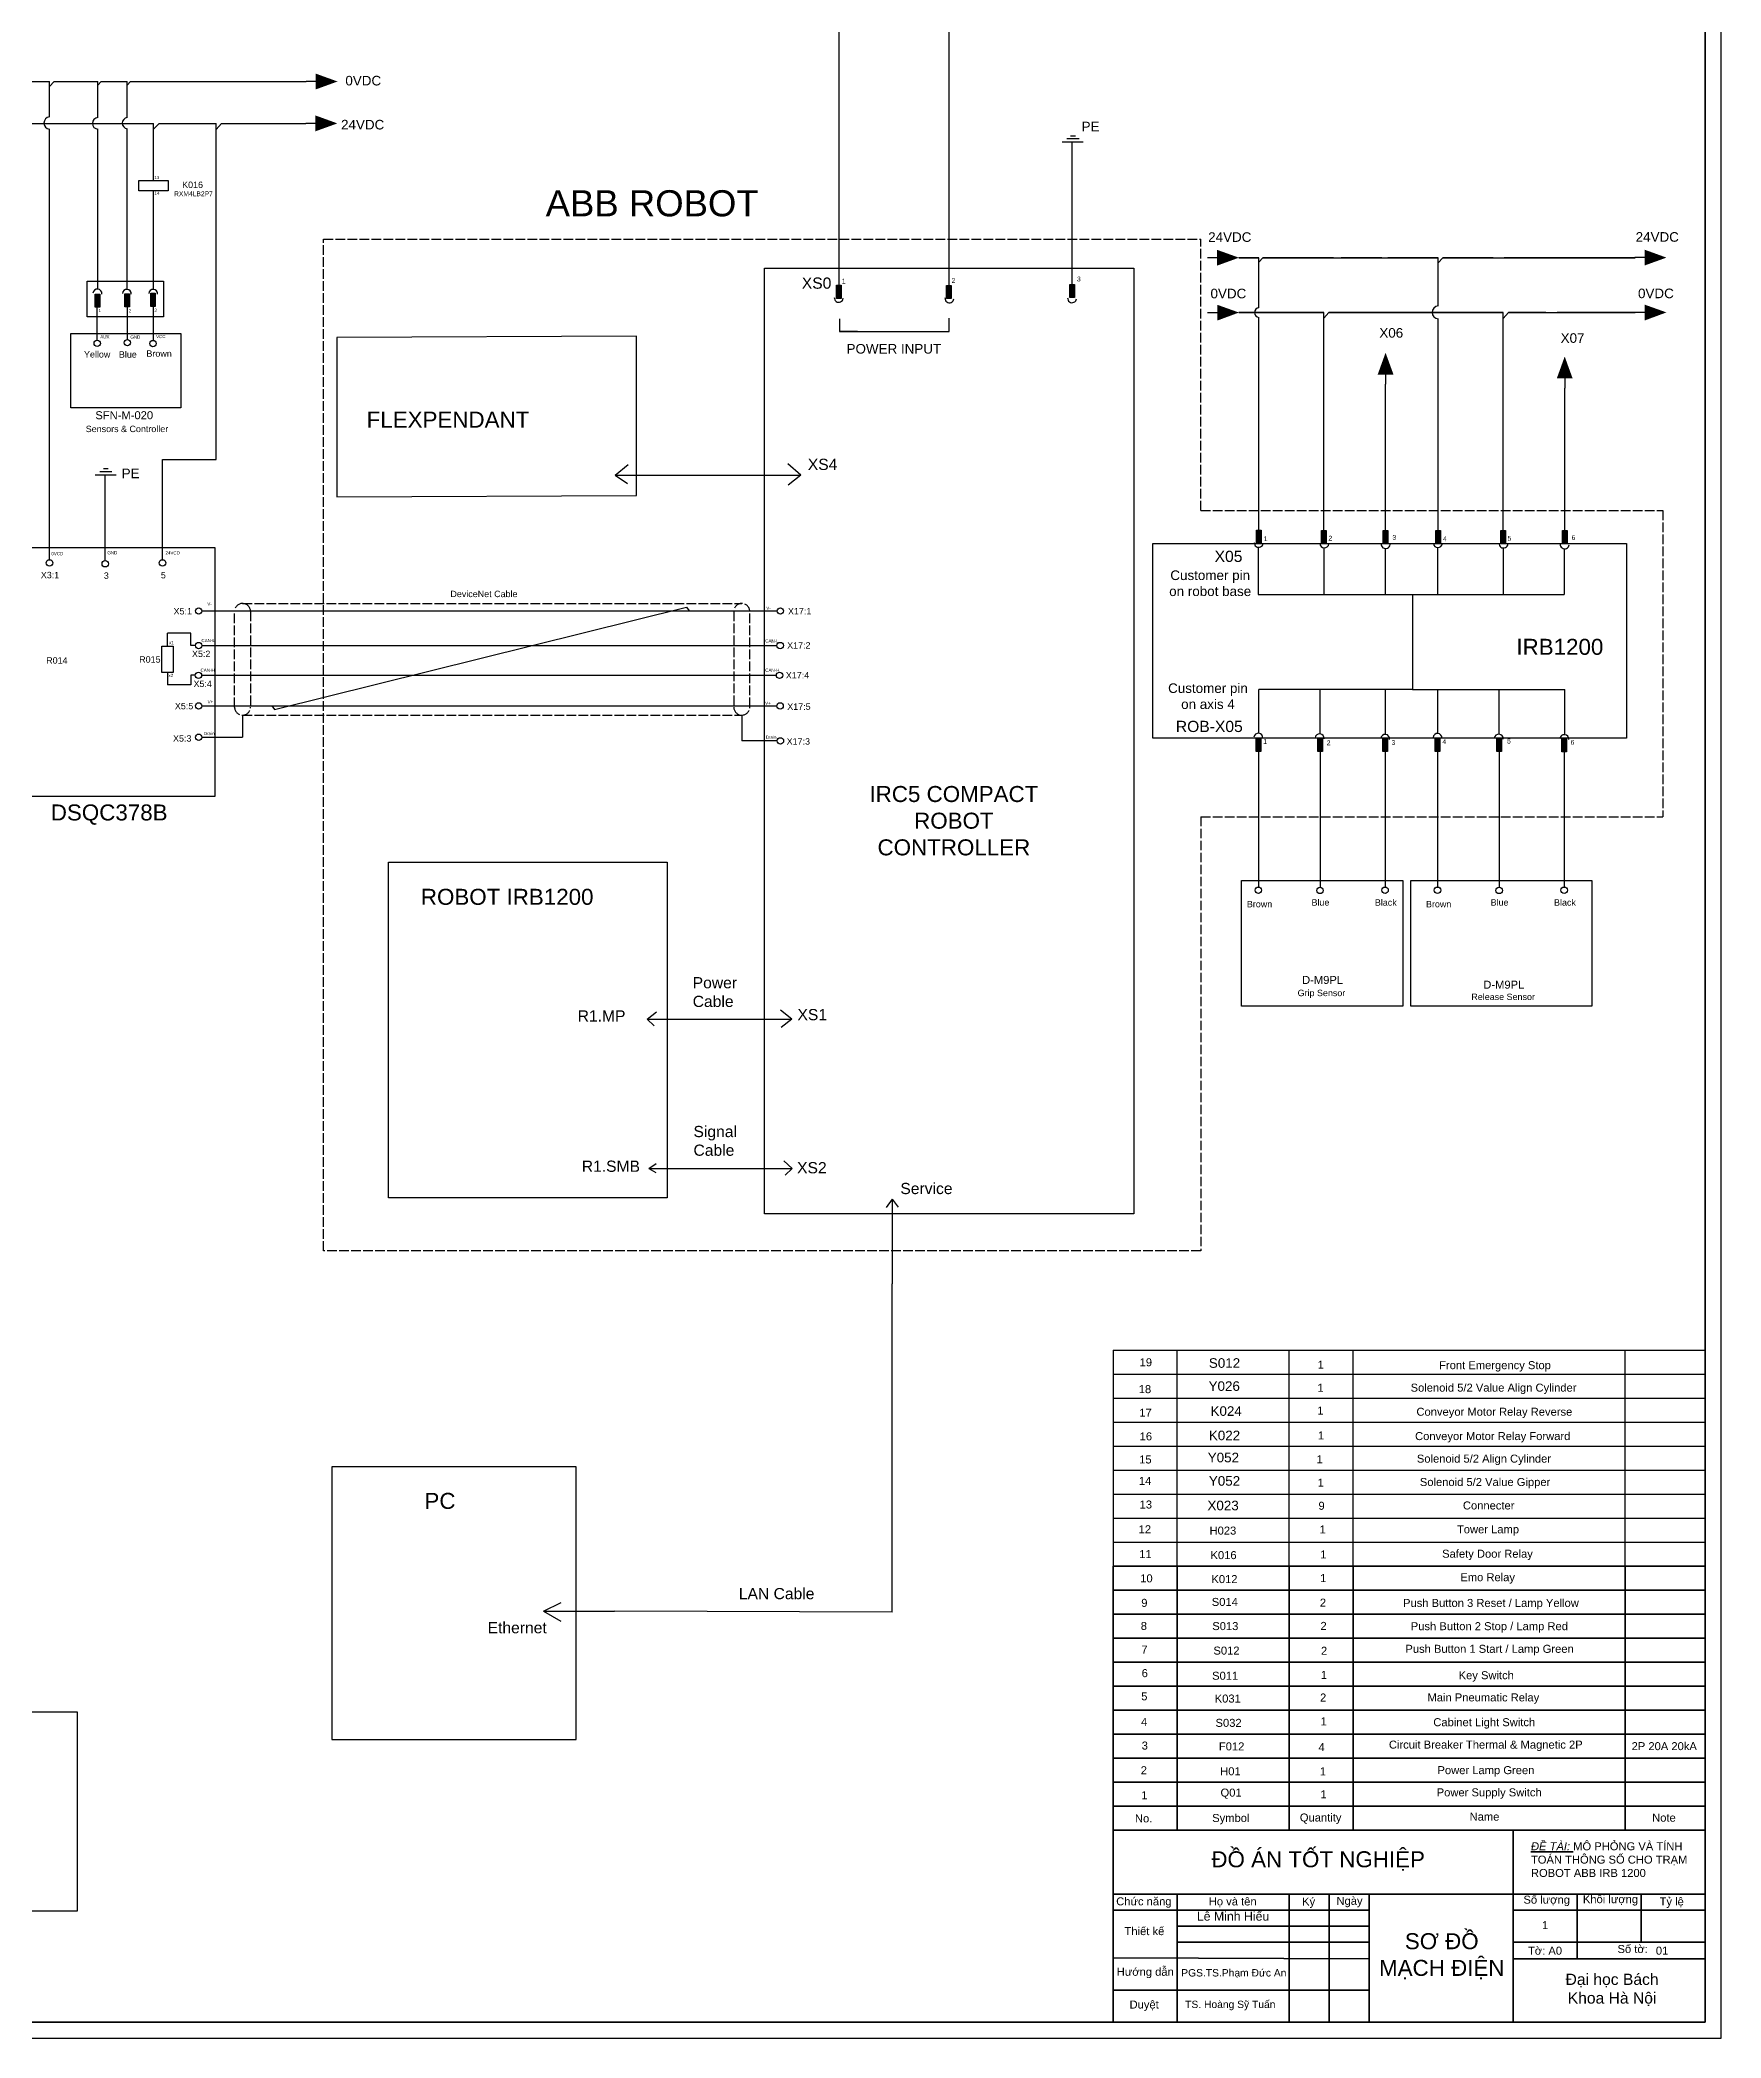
# Model space of a CAD drawing. Header units: inches. Extents: x 202 to 3097, y 126 to 1215.
# Drawn here: x 865 to 1391, y 134 to 758 of the extents above; entities that cross this region are included whole.
import ezdxf

# ---------------------------------------------------------------- set-up
doc = ezdxf.new("R2010")
doc.units = ezdxf.units.IN
doc.header["$MEASUREMENT"] = 0
doc.linetypes.add('AM_ISO02W050x2', pattern=[3.75, 3, -0.75])
doc.layers.add('0-netdam', color=7, linetype='Continuous', lineweight=30)
doc.layers.add('NetManh', color=7, linetype='Continuous', lineweight=15)
for name, color, linetype in [('FORMAT', 7, 'Continuous'), ('LOC', 8, 'Continuous'), ('Nét đứt', 7, 'AM_ISO02W050x2'), ('PDF2_Text', 7, 'Continuous'), ('SYMS', 7, 'Continuous'), ('YEL_14_THHN', 2, 'Continuous')]:
    doc.layers.add(name, color=color, linetype=linetype)
doc.styles.add('Arial', font='arial.ttf')
doc.styles.add('Kiểu 1', font='arial.ttf', dxfattribs={"height": 5})
doc.styles.get("Standard").update_dxf_attribs({"font": 'arial.ttf'})

# ---------------------------------------------------------------- blocks, each defined once
blk = doc.blocks.new('*U21')
blk.add_line((0, -7.46), (0, -192.46))
blk = doc.blocks.new('*U22')
at = {"color": 0, "linetype": 'ByBlock', "lineweight": -2, "transparency": 16777216, "rotation": 90}
for p in [(1193.33, 341.43), (1193.33, 333.93), (1193.33, 326.43), (1193.33, 318.93), (1193.33, 311.43), (1193.33, 303.93), (1193.33, 296.43), (1193.33, 288.93)]:
    blk.add_blockref('*U21', p, dxfattribs=at)

msp = doc.modelspace()

# ---------------------------------------------------------------- linework, layer by layer
for p, q in [((1390.8, 133.93), (1390.8, 974.93)), ((1149.5, 805.72), (1149.5, 681.62)), ((1115.14, 803.76), (1115.14, 681.66)), ((861.37, 745.31), (868.41, 745.31)), ((868.41, 734.24), (868.41, 745.31)), ((868.41, 743.75), (869.86, 745.31)), ((869.86, 745.31), (883.53, 745.31)), ((883.53, 744.18), (884.56, 745.31)), ((883.53, 734.02), (883.53, 745.31)), ((884.56, 745.31), (892.72, 745.31)), ((892.72, 744.16), (893.73, 745.31)), ((892.72, 734.07), (892.72, 745.31)), ((893.73, 745.31), (913.2, 745.31)), ((913.2, 745.31), (948.6, 745.31)), ((951.6, 745.31), (948.6, 745.31)), ((842.68, 732.23), (875.62, 732.23)), ((875.62, 732.23), (900.95, 732.23)), ((900.95, 730.44), (902.64, 732.23)), ((900.95, 714.46), (900.95, 732.23)), ((902.64, 732.23), (913.27, 732.23)), ((913.27, 732.23), (920.51, 732.23)), ((920.51, 627.25), (920.51, 732.23)), ((920.51, 730.29), (922.17, 732.23)), ((922.17, 732.23), (948.53, 732.23)), ((951.53, 732.23), (948.53, 732.23)), ((868.41, 606.79), (868.41, 730.39)), ((883.53, 680.44), (883.53, 730.44)), ((892.72, 680.36), (892.72, 730.51)), ((1184.94, 726.49), (1191.47, 726.49)), ((1186.37, 727.5), (1190.17, 727.5)), ((1187.48, 728.39), (1189.01, 728.39)), ((1187.99, 681.89), (1187.99, 726.49)), ((900.95, 714.46), (900.95, 714.43)), ((900.95, 680.36), (900.95, 711.11)), ((1233.28, 690.25), (1230.28, 690.25)), ((1246.37, 674.62), (1246.37, 690.26)), ((1246.37, 688.91), (1247.63, 690.26)), ((1269.73, 690.25), (1286.7, 690.25)), ((1271.35, 690.25), (1272.08, 690.25)), ((1302.35, 675.19), (1302.35, 690.25)), ((1302.35, 688.64), (1303.86, 690.25)), ((1319.59, 690.25), (1323.06, 690.25)), ((1366.88, 690.29), (1363.88, 690.29)), ((883.34, 664.5), (883.34, 674.75)), ((892.73, 674.92), (892.73, 664.69)), ((900.77, 675.03), (900.77, 664.43)), ((1115.34, 671.17), (1115.34, 667.18)), ((1149.61, 667.18), (1149.61, 671.39)), ((1233.33, 673.08), (1230.33, 673.08)), ((1246.37, 605.09), (1246.37, 671.6)), ((1266.68, 605.06), (1266.68, 673.12)), ((1266.68, 671.41), (1268.23, 673.12)), ((1302.35, 605.03), (1302.35, 671.13)), ((1322.66, 605), (1322.66, 673.12)), ((1322.66, 671.24), (1324.34, 673.12)), ((1336.04, 673.12), (1339.55, 673.12)), ((1366.93, 673.12), (1363.93, 673.12)), ((1120.89, 667.18), (1115.34, 667.18)), ((1115.34, 667.18), (1120.89, 667.18)), ((1120.89, 667.18), (1126.89, 667.18)), ((1126.89, 667.18), (1149.61, 667.18)), ((1285.96, 653.72), (1285.96, 650.72)), ((1285.96, 605.05), (1285.96, 650.72)), ((1341.94, 652.52), (1341.94, 649.52)), ((1341.94, 604.99), (1341.94, 649.52)), ((903.74, 615.04), (903.74, 627.25)), ((903.74, 627.25), (920.51, 627.25)), ((1045.2, 622.33), (1049.31, 625.62)), ((1103.21, 622.33), (1099.16, 625.88)), ((882.71, 622.45), (889.23, 622.45)), ((884.14, 623.45), (887.94, 623.45)), ((885.25, 624.35), (886.78, 624.35)), ((885.83, 606.52), (885.83, 622.45)), ((1045.2, 622.33), (1103.21, 622.33)), ((1045.2, 622.33), (1049.05, 619.71)), ((1103.21, 622.33), (1099.29, 619.19)), ((903.74, 606.79), (903.74, 615.04)), ((868.41, 595.88), (868.41, 606.79)), ((885.83, 595.61), (885.83, 606.52)), ((903.74, 595.88), (903.74, 606.79)), ((1246.19, 599.76), (1246.19, 584.97)), ((1266.7, 599.61), (1266.7, 584.97)), ((1302.17, 599.7), (1302.17, 584.97)), ((1322.68, 599.55), (1322.68, 584.97)), ((1285.82, 599.37), (1285.82, 584.97)), ((1341.8, 599.31), (1341.8, 584.97)), ((938.69, 549.04), (1067.49, 581.06)), ((1067.49, 581.06), (1068.34, 579.86)), ((1246.19, 584.97), (1341.8, 584.97)), ((1294.4, 584.97), (1294.4, 555.3)), ((916.05, 579.86), (1095.82, 579.86)), ((905.3, 568.91), (905.3, 572.89)), ((912.59, 572.89), (905.3, 572.89)), ((912.59, 569.06), (912.59, 572.89)), ((914.02, 569.06), (912.59, 569.06)), ((916.02, 569.06), (1095.77, 569.06)), ((905.3, 560.67), (905.3, 556.81)), ((912.59, 556.81), (905.3, 556.81)), ((913.97, 559.76), (912.59, 559.76)), ((912.59, 559.76), (912.59, 556.81)), ((915.97, 559.76), (1095.58, 559.76)), ((916.02, 550.19), (1095.74, 550.19)), ((937.9, 550.19), (938.69, 549.04)), ((1294.4, 555.3), (1246.35, 555.3)), ((1246.35, 541.66), (1246.35, 555.3)), ((1265.47, 541.42), (1265.47, 555.3)), ((1285.98, 541.27), (1285.98, 555.3)), ((1294.4, 555.3), (1341.96, 555.3)), ((1302.33, 541.61), (1302.33, 555.3)), ((1321.45, 541.36), (1321.45, 555.3)), ((1341.96, 541.21), (1341.96, 555.3)), ((928.75, 547.33), (928.75, 540.4)), ((1084.77, 547.33), (1084.77, 539.27)), ((916.04, 540.4), (928.75, 540.4)), ((1095.83, 539.27), (1084.77, 539.27)), ((1246.21, 535.98), (1246.21, 493.61)), ((1265.48, 535.97), (1265.48, 493.53)), ((1285.8, 535.94), (1285.8, 493.61)), ((1302.19, 535.92), (1302.19, 493.61)), ((1321.46, 535.91), (1321.46, 493.53)), ((1341.78, 535.88), (1341.78, 493.61)), ((1055.23, 452.26), (1058.14, 454.6)), ((1055.23, 452.26), (1057.41, 450.23)), ((1100.42, 452.26), (1096.84, 455.12)), ((1100.42, 452.26), (1097.04, 449.7)), ((1055.77, 405.63), (1058.01, 407.25)), ((1100.53, 405.63), (1097.94, 408.04)), ((1055.77, 405.63), (1100.53, 405.63)), ((1055.77, 405.63), (1057.89, 404.38)), ((1100.53, 405.63), (1098.32, 403.61)), ((1131.73, 396.08), (1129.86, 393.44)), ((1131.73, 396.08), (1131.73, 369.65)), ((1131.73, 396.08), (1133.66, 393.58)), ((1131.73, 267.02), (1131.73, 369.65)), ((1200.8, 348.93), (1385.8, 348.93)), ((1220.8, 341.43), (1220.8, 348.93)), ((1255.8, 341.43), (1255.8, 348.93)), ((1275.8, 341.43), (1275.8, 348.93)), ((1360.8, 341.43), (1360.8, 348.93)), ((1220.8, 281.43), (1220.8, 341.43)), ((1255.8, 281.43), (1255.8, 341.43)), ((1275.8, 281.43), (1275.8, 341.43)), ((1360.8, 281.43), (1360.8, 341.43)), ((1022.84, 267.28), (1028.34, 270.07)), ((1022.84, 267.28), (1028.2, 264.18)), ((1022.84, 267.28), (1045.04, 267.28)), ((1131.73, 267.02), (1045.04, 267.28)), ((201.8, 133.93), (1390.8, 133.93))]:
    msp.add_line(p, q)
at = {"lineweight": 35}
for p, q in [((1385.8, 969.93), (1385.8, 138.93)), ((1200.8, 198.93), (1200.8, 138.93)), ((1220.8, 178.93), (1220.8, 138.93)), ((1220.8, 168.93), (1280.8, 168.93)), ((1325.8, 173.93), (1385.8, 173.93)), ((1220.8, 163.93), (1280.8, 163.93)), ((1325.8, 163.93), (1385.8, 163.93)), ((1200.8, 159), (1280.8, 158.71)), ((1325.8, 158.71), (1385.8, 158.71)), ((1385.8, 138.93), (221.8, 138.93))]:
    msp.add_line(p, q, dxfattribs=at)
for points in [[(896.35, 714.43), (905.47, 714.43), (905.47, 711.11), (896.35, 711.11)], [(1091.83, 687.04), (1207.29, 687.04), (1207.29, 391.46), (1091.83, 391.46)], [(904.06, 682.94), (904.06, 671.81), (880.24, 671.81), (880.24, 682.94)], [(1114.39, 677.56), (1114.39, 681.66), (1115.84, 681.66), (1115.84, 677.56)], [(1148.79, 677.52), (1148.79, 681.62), (1150.24, 681.62), (1150.24, 677.52)], [(1187.27, 677.79), (1187.27, 681.89), (1188.72, 681.89), (1188.72, 677.79)], [(884.12, 678.85), (884.12, 674.75), (882.67, 674.75), (882.67, 678.85)], [(893.45, 679.02), (893.45, 674.92), (892, 674.92), (892, 679.02)], [(901.49, 679.13), (901.49, 675.03), (900.04, 675.03), (900.04, 679.13)], [(909.49, 666.57), (909.49, 643.38), (875.04, 643.38), (875.04, 666.57)], [(958.17, 615.54), (1051.89, 615.98), (1051.89, 665.74), (958.17, 665.3)], [(847.9, 599.67), (920.13, 599.67), (920.13, 521.89), (847.9, 521.89)], [(1213.23, 600.95), (1361.29, 600.95), (1361.29, 540.12), (1213.23, 540.12)], [(1245.65, 600.99), (1245.65, 605.09), (1247.1, 605.09), (1247.1, 600.99)], [(1265.96, 600.96), (1265.96, 605.06), (1267.41, 605.06), (1267.41, 600.96)], [(1285.23, 600.95), (1285.23, 605.05), (1286.69, 605.05), (1286.69, 600.95)], [(1301.63, 600.93), (1301.63, 605.03), (1303.08, 605.03), (1303.08, 600.93)], [(1321.94, 600.9), (1321.94, 605), (1323.39, 605), (1323.39, 600.9)], [(1341.22, 600.89), (1341.22, 604.99), (1342.67, 604.99), (1342.67, 600.89)], [(903.52, 568.91), (907.07, 568.91), (907.07, 560.67), (903.52, 560.67)], [(1246.93, 540.08), (1246.93, 535.98), (1245.48, 535.98), (1245.48, 540.08)], [(1266.21, 540.07), (1266.21, 535.97), (1264.76, 535.97), (1264.76, 540.07)], [(1286.52, 540.04), (1286.52, 535.94), (1285.07, 535.94), (1285.07, 540.04)], [(1302.91, 540.02), (1302.91, 535.92), (1301.46, 535.92), (1301.46, 540.02)], [(1322.19, 540.01), (1322.19, 535.91), (1320.74, 535.91), (1320.74, 540.01)], [(1342.5, 539.98), (1342.5, 535.88), (1341.05, 535.88), (1341.05, 539.98)], [(974.33, 501.4), (1061.49, 501.4), (1061.49, 396.5), (974.33, 396.5)], [(1291.3, 495.68), (1291.3, 456.34), (1240.95, 456.34), (1240.95, 495.68)], [(1350.39, 495.68), (1350.39, 456.34), (1293.89, 456.34), (1293.89, 495.68)], [(1033.06, 312.39), (956.69, 312.39), (956.69, 227.26), (1033.06, 227.26)], [(367.63, 235.89), (877.07, 235.89), (877.07, 173.55), (367.63, 173.55)]]:
    msp.add_lwpolyline(points, close=True)
msp.add_lwpolyline([(1200.8, 348.93), (1200.8, 281.43), (1385.8, 281.43)])
for centre in [(883.34, 663.5), (892.75, 663.7), (900.76, 663.43), (868.41, 594.88), (885.83, 594.61), (903.74, 594.88), (915.05, 579.86), (1096.82, 579.86), (915.02, 569.06), (1096.77, 569.06), (914.97, 559.76), (1096.58, 559.76), (915.02, 550.19), (1096.74, 550.19), (915.04, 540.4), (1096.83, 539.27), (1246.21, 492.61), (1265.48, 492.53), (1285.8, 492.61), (1302.19, 492.61), (1321.46, 492.53), (1341.78, 492.61)]:
    msp.add_circle(centre, 1)
for centre, radius, start, end in [((868.61, 732.32), 1.93, 95.76351, 264.23649), ((883.61, 732.23), 1.79, 92.39204, 267.60796), ((892.94, 732.29), 1.79, 97.0579, 262.9421), ((883.4, 679.04), 1.4, 354.40588, 174.40588), ((892.58, 678.97), 1.4, 354.40588, 174.40588), ((900.81, 678.97), 1.4, 354.40588, 174.40588), ((1115.07, 677.72), 1.4, 174.40588, 354.40588), ((1149.66, 677.57), 1.4, 174.40588, 354.40588), ((1187.99, 677.59), 1.4, 174.40588, 354.40588), ((1246.49, 673.11), 1.51, 94.51416, 265.48584), ((1302.53, 673.16), 2.04, 95.06357, 264.93643), ((1246.33, 601.15), 1.4, 174.40588, 354.40588), ((1266.83, 601), 1.4, 182.1836, 354.40588), ((1285.96, 600.76), 1.4, 174.40588, 354.40588), ((1302.31, 601.09), 1.4, 185.86025, 354.40588), ((1322.81, 600.94), 1.4, 174.40588, 354.40588), ((1341.94, 600.7), 1.4, 174.40588, 354.40588), ((1246.21, 540.27), 1.4, 354.40588, 174.40588), ((1265.34, 540.03), 1.4, 354.40588, 174.40588), ((1285.84, 539.88), 1.4, 354.40588, 174.40588), ((1302.19, 540.21), 1.4, 354.40588, 174.40588), ((1321.32, 539.97), 1.4, 354.40588, 174.40588), ((1341.82, 539.82), 1.4, 354.40588, 174.40588)]:
    msp.add_arc(centre, radius, start, end)
at = {"layer": '0-netdam'}
msp.add_line((1055.23, 452.26), (1100.42, 452.26), dxfattribs=at)
at = {"layer": '0-netdam', "lineweight": 35, "transparency": 33554559}
for points in [[(951.6, 747.79), (958.45, 745.32), (951.6, 745.31)], [(958.45, 745.32), (951.6, 745.31), (951.6, 742.83)], [(951.53, 734.71), (958.38, 732.23), (951.53, 732.23)], [(958.38, 732.23), (951.53, 732.23), (951.53, 729.75)], [(1233.28, 692.73), (1240.14, 690.26), (1233.28, 690.25)], [(1240.14, 690.26), (1233.28, 690.25), (1233.28, 687.77)], [(1366.88, 692.77), (1373.73, 690.29), (1366.88, 690.29)], [(1373.73, 690.29), (1366.88, 690.29), (1366.88, 687.81)], [(1233.33, 675.56), (1240.14, 673.12), (1233.33, 673.08)], [(1366.93, 675.59), (1373.73, 673.16), (1366.93, 673.12)], [(1240.14, 673.12), (1233.33, 673.08), (1233.33, 670.6)], [(1373.73, 673.16), (1366.93, 673.12), (1366.93, 670.64)], [(1283.48, 653.72), (1285.96, 660.57), (1285.96, 653.72)], [(1285.96, 660.57), (1285.96, 653.72), (1288.44, 653.72)], [(1339.46, 652.52), (1341.94, 659.37), (1341.94, 652.52)], [(1341.94, 659.37), (1341.94, 652.52), (1344.42, 652.52)]]:
    msp.add_solid(points, dxfattribs=at)
at = {"layer": 'FORMAT', "lineweight": 35}
for p, q in [((1200.8, 198.93), (1385.8, 198.93)), ((1325.8, 198.93), (1325.8, 138.93)), ((1200.8, 178.93), (1325.8, 178.93)), ((1255.8, 138.93), (1255.8, 178.93)), ((1268.3, 138.93), (1268.3, 178.93)), ((1280.8, 178.93), (1280.8, 138.93)), ((1325.8, 178.93), (1385.8, 178.93)), ((1345.8, 178.93), (1345.8, 158.71)), ((1365.8, 178.93), (1365.8, 163.93)), ((1200.8, 173.93), (1280.8, 173.93)), ((1200.8, 148.93), (1280.8, 148.93))]:
    msp.add_line(p, q, dxfattribs=at)
at = {"layer": 'LOC', "lineweight": 35, "transparency": 33554559}
for points in [[(1115.84, 677.56), (1114.39, 677.56), (1115.84, 681.66)], [(1114.39, 677.56), (1115.84, 681.66), (1114.39, 681.66)], [(1150.24, 677.52), (1148.79, 677.52), (1150.24, 681.62)], [(1148.79, 677.52), (1150.24, 681.62), (1148.79, 681.62)], [(1188.72, 677.79), (1187.27, 677.79), (1188.72, 681.89)], [(1187.27, 677.79), (1188.72, 681.89), (1187.27, 681.89)], [(882.67, 678.85), (884.12, 678.85), (882.67, 674.75)], [(884.12, 678.85), (882.67, 674.75), (884.12, 674.75)], [(892, 679.02), (893.45, 679.02), (892, 674.92)], [(893.45, 679.02), (892, 674.92), (893.45, 674.92)], [(900.04, 679.13), (901.49, 679.13), (900.04, 675.03)], [(901.49, 679.13), (900.04, 675.03), (901.49, 675.03)], [(1247.1, 600.99), (1245.65, 600.99), (1247.1, 605.09)], [(1245.65, 600.99), (1247.1, 605.09), (1245.65, 605.09)], [(1267.41, 600.96), (1265.96, 600.96), (1267.41, 605.06)], [(1265.96, 600.96), (1267.41, 605.06), (1265.96, 605.06)], [(1286.69, 600.95), (1285.23, 600.95), (1286.69, 605.05)], [(1285.23, 600.95), (1286.69, 605.05), (1285.23, 605.05)], [(1303.08, 600.93), (1301.63, 600.93), (1303.08, 605.03)], [(1301.63, 600.93), (1303.08, 605.03), (1301.63, 605.03)], [(1323.39, 600.9), (1321.94, 600.9), (1323.39, 605)], [(1321.94, 600.9), (1323.39, 605), (1321.94, 605)], [(1342.67, 600.89), (1341.22, 600.89), (1342.67, 604.99)], [(1341.22, 600.89), (1342.67, 604.99), (1341.22, 604.99)], [(1245.48, 540.08), (1246.93, 540.08), (1245.48, 535.98)], [(1246.93, 540.08), (1245.48, 535.98), (1246.93, 535.98)], [(1264.76, 540.07), (1266.21, 540.07), (1264.76, 535.97)], [(1266.21, 540.07), (1264.76, 535.97), (1266.21, 535.97)], [(1285.07, 540.04), (1286.52, 540.04), (1285.07, 535.94)], [(1286.52, 540.04), (1285.07, 535.94), (1286.52, 535.94)], [(1301.46, 540.02), (1302.91, 540.02), (1301.46, 535.92)], [(1302.91, 540.02), (1301.46, 535.92), (1302.91, 535.92)], [(1320.74, 540.01), (1322.19, 540.01), (1320.74, 535.91)], [(1322.19, 540.01), (1320.74, 535.91), (1322.19, 535.91)], [(1341.05, 539.98), (1342.5, 539.98), (1341.05, 535.88)], [(1342.5, 539.98), (1341.05, 535.88), (1342.5, 535.88)]]:
    msp.add_solid(points, dxfattribs=at)
at = {"layer": 'NetManh', "lineweight": 35}
for p, q in [((1385.8, 281.43), (1200.8, 281.43)), ((1385.8, 273.93), (1200.8, 273.93)), ((1385.8, 266.43), (1200.8, 266.43)), ((1385.8, 258.93), (1200.8, 258.93)), ((1385.8, 251.43), (1200.8, 251.43)), ((1385.8, 243.93), (1200.8, 243.93)), ((1385.8, 236.43), (1200.8, 236.43)), ((1385.8, 228.93), (1200.8, 228.93)), ((1385.8, 221.43), (1200.8, 221.43)), ((1385.8, 213.93), (1200.8, 213.93)), ((1385.8, 206.43), (1200.8, 206.43)), ((1200.8, 206.43), (1200.8, 198.93)), ((1385.8, 206.43), (1385.8, 198.93))]:
    msp.add_line(p, q, dxfattribs=at)
at = {"layer": 'Nét đứt'}
for p, q in [((1228.24, 611.24), (1228.24, 696.01)), ((1228.24, 611.24), (1372.64, 611.24)), ((928.75, 582.21), (1084.77, 582.21)), ((926.25, 549.83), (926.25, 579.71)), ((931.25, 579.71), (931.25, 549.83)), ((1082.27, 579.71), (1082.27, 549.83)), ((1087.27, 549.83), (1087.27, 579.71)), ((928.75, 547.33), (1084.77, 547.33)), ((1228.24, 515.58), (1228.24, 379.89)), ((1228.24, 515.58), (1372.64, 515.58))]:
    msp.add_line(p, q, dxfattribs=at)
for points in [[(1228.24, 379.89), (954.09, 379.89), (954.09, 696.01), (1228.24, 696.01)], [(1372.64, 611.24), (1372.64, 515.58)]]:
    msp.add_lwpolyline(points, dxfattribs=at)
for centre, start, end in [((928.75, 579.71), 0, 180), ((1084.77, 579.71), 0, 180), ((928.75, 549.83), 180, 0), ((1084.77, 549.83), 180, 0)]:
    msp.add_arc(centre, 2.5, start, end, dxfattribs=at)
at = {"layer": 'SYMS', "lineweight": 35}
for p, q in [((1200.8, 206.43), (1200.8, 281.43)), ((1220.8, 281.43), (1220.8, 198.93)), ((1255.8, 281.43), (1255.8, 198.93)), ((1275.8, 281.43), (1275.8, 198.93)), ((1360.8, 281.43), (1360.8, 198.93))]:
    msp.add_line(p, q, dxfattribs=at)
at = {"layer": 'YEL_14_THHN', "color": 0, "lineweight": 35}
for p, q in [((1240.14, 690.26), (1246.37, 690.26)), ((1247.63, 690.26), (1269.73, 690.25)), ((1272.08, 690.25), (1284.75, 690.25)), ((1286.7, 690.25), (1302.35, 690.25)), ((1303.86, 690.25), (1319.59, 690.25)), ((1323.06, 690.25), (1363.98, 690.25)), ((1240.14, 673.12), (1266.68, 673.12)), ((1268.23, 673.12), (1322.66, 673.12)), ((1324.34, 673.12), (1336.04, 673.12)), ((1339.55, 673.12), (1363.98, 673.12))]:
    msp.add_line(p, q, dxfattribs=at)

# ---------------------------------------------------------------- block references
msp.add_blockref('*U22', (0, 0))

# ---------------------------------------------------------------- texts
at = {"lineweight": 35, "attachment_point": 1}
for s, insert, char_height, width in [('{\\fArial|b0|i1|c163|p34;\\LĐỀ TÀI:} MÔ PHỎNG VÀ TÍNH TOÁN THÔNG SỐ CHO TRẠM ROBOT ABB IRB 1200', (1331.39, 195.1), 2.5, 51.0713), ('Tỷ lệ', (1371.59, 177.85), 2.5, 12.1047), ('Tờ: A0', (1330.47, 162.47), 2.5, 13.2719), ('Số tờ: ', (1358.44, 163), 2.5, 17), (' {\\H1.25x;Hướng dẫn}', (1201.16, 155.89), 2, 20.3032), ('{\\fTimes New Roman|b0|i0|c0|p18; \\fArial|b0|i0|c0|p34;\\H1.25x;Duyệt}', (1205.2, 145.65), 2, 10)]:
    msp.add_mtext(s, dxfattribs=dict(at, insert=insert, char_height=char_height, width=width))
at = {"layer": 'FORMAT', "lineweight": 35}
for s, insert, char_height, width, attachment_point in [('ABB ROBOT', (1056.76, 711.35), 8.167, 73.6737, 2), ('\\pxqc; ĐỒ ÁN TỐT NGHIỆP', (1203.78, 192.29), 5, 120.2739, 1), ('{\\H0.7273x; \\H1.24995x;Chức năng\\fTimes New Roman|b0|i0|c0|p18;\\H0.72x;^I \\H1.11129x;      }', (1201, 177.89), 2.75, 18.8816, 1), ('{\\H0.90909x; \\H1x;Họ và tên\\fTimes New Roman|b0|i0|c0|p18;\\H0.72x;^I \\H1.11129x;      }', (1229.74, 177.87), 2.75, 22.4786, 1), ('{\\H0.7273x; \\H1.24995x; Ký\\fTimes New Roman|b0|i0|c0|p18;^I\\H0.72x; \\H1.11129x;      }', (1258.13, 177.83), 2.75, 23.2319, 1), ('{\\H0.90909x; Ngày\\H0.72x;^I\\fTimes New Roman|b0|i0|c0|p18; \\H1.11129x;      }', (1269.65, 178.05), 2.75, 22.6497, 1), ('Số lượng', (1329.05, 178.42), 2.5, 18.0222, 1), ('Khối lượng', (1347.62, 178.57), 2.5, 20, 1), ('{\\H0.6364x; \\H1.42849x;Thiết kế\\fTimes New Roman|b0|i0|c0|p18; \\H1x; \\fArial|b0|i0|c0|p34;\\H0.80014x;  }', (1203.71, 168.59), 2.75, 13.2147, 1), ('Lê Minh Hiếu', (1226.98, 173.37), 2.75, 27.9957, 1), ('1', (1334.84, 170.46), 2.5, 3.7002, 1), ('SƠ ĐỒ MẠCH ĐIỆN', (1303.51, 166.69), 5, 39.4166, 2), ('01', (1370.42, 162.48), 2.5, 3.7002, 1), ('PGS.TS.Phạm Đức An', (1222.11, 155.46), 2.3, 33.1191, 1), ('Đại học Bách Khoa Hà Nội', (1356.74, 154.03), 3.5, 41.4479, 2), ('TS. Hoàng Sỹ Tuấn', (1223.33, 145.6), 2.3, 30.8698, 1)]:
    msp.add_mtext(s, dxfattribs=dict(at, insert=insert, char_height=char_height, width=width, attachment_point=attachment_point))
at = {"layer": 'NetManh', "lineweight": 35, "attachment_point": 1}
for s, width, heights, insert, char_height in [('K016', 8.5603, [0], (909.87, 714.05), 2), ('RXM4LB2P7', 8.5603, [0], (907.35, 710.98), 1.5), ('19', 2.5, [0], (1209.1, 346.34), 2.5), ('1', 2.5, [0], (1264.74, 345.59), 2.5), ('\\pxqc;Front Emergency Stop', 57.2009, [2.57], (1291.56, 345.44), 2.5), ('18', 2.5, [0], (1208.82, 337.95), 2.5), ('1', 2.5, [0], (1264.66, 338.38), 2.5), ('\\pxqc;Solenoid 5/2 Value Align Cylinder', 57.2009, [2.57], (1291.1, 338.42), 2.5), ('1', 2.5, [0], (1264.63, 331.26), 2.5), ('\\pxqc;Conveyor Motor Relay Reverse', 53.4407, [2.76], (1293.24, 330.89), 2.5), ('17', 2.5, [0], (1209, 330.6), 2.5), ('16', 2.5, [0], (1209.1, 323.2), 2.5), ('1', 2.5, [0], (1264.83, 323.47), 2.5), ('\\pxqc;Conveyor Motor Relay Forward', 53.4407, [2.76], (1292.72, 323.28), 2.5), ('15', 2.5, [0], (1208.95, 315.97), 2.5), ('1', 2.5, [0], (1264.38, 316.06), 2.5), ('\\pxqc;Solenoid 5/2 Align Cylinder', 47.8498, [2.76], (1292.78, 316.24), 2.5), ('14', 2.5, [0], (1208.85, 309.26), 2.5), ('1', 2.5, [0], (1264.74, 308.76), 2.5), ('\\pxqc;Solenoid 5/2 Value Gipper', 47.8498, [2.76], (1293.13, 308.93), 2.5), ('13', 2.5, [0], (1209.09, 301.9), 2.5), ('9', 2.5, [0], (1264.99, 301.51), 2.5), ('\\pxqc;Connecter', 34.0952, [3.28], (1301.13, 301.6), 2.5), ('12', 2.5, [0], (1208.79, 294.17), 2.5), ('H023', 11.8945, [0], (1230.95, 293.75), 2.5), ('1', 2.5, [0], (1265.32, 294.09), 2.5), ('\\pxqc;Tower Lamp', 34.0952, [3.28], (1300.92, 294.15), 2.5), ('11', 2.5, [0], (1208.96, 286.39), 2.5), ('\\pxqc;K016', 11.8945, [0], (1229.38, 286.08), 2.5), ('1', 2.5, [0], (1265.53, 286.3), 2.5), ('\\pxqc;Safety Door Relay', 34.0952, [3.28], (1300.76, 286.52), 2.5), ('10', 2.5, [0], (1209.28, 278.82), 2.5), ('K012', 11.8945, [0], (1231.53, 278.59), 2.5), ('1', 2.5, [0], (1265.49, 278.9), 2.5), ('\\pxqc;Emo Relay', 49.8332, [0], (1292.94, 279.18), 2.5), ('9', 2.5, [0], (1209.61, 271.18), 2.5), ('S014', 11.8945, [0], (1231.64, 271.46), 2.5), ('2', 2.5, [0], (1265.41, 271.22), 2.5), ('\\pxqc;Push Button 3 Reset / Lamp Yellow', 61.5981, [1.88], (1288.09, 271.14), 2.5), ('8', 2.5, [0], (1209.46, 263.95), 2.5), ('S013', 11.8945, [0], (1231.8, 263.91), 2.5), ('\\pxqc;Push Button 2 Stop / Lamp Red', 58.2353, [0], (1289.27, 263.88), 2.5), ('7', 2.5, [0], (1209.65, 256.59), 2.5), ('S012', 11.8945, [0], (1232.16, 256.25), 2.5), ('2', 2.5, [0], (1265.77, 256.19), 2.5), ('\\pxqc;Push Button 1 Start / Lamp Green', 67.7728, [0], (1284.57, 256.8), 2.5), ('6', 2.5, [0], (1209.74, 249.2), 2.5), ('S011', 11.8945, [0], (1231.75, 248.39), 2.5), ('1', 2.5, [0], (1265.72, 248.66), 2.5), ('\\pxqc;Key Switch', 50.6796, [0], (1292.08, 248.55), 2.5), ('5', 2.5, [0], (1209.59, 241.96), 2.5), ('K031', 11.8945, [0], (1232.56, 241.26), 2.5), ('2', 2.5, [0], (1265.48, 241.59), 2.5), ('\\pxqc;Main Pneumatic Relay', 50.599, [1.07], (1291.22, 241.62), 2.5), ('4', 2.5, [0], (1209.52, 233.95), 2.5), ('S032', 11.8945, [0], (1232.82, 233.67), 2.5), ('Cabinet Light Switch', 33.0024, [4.09], (1300.88, 233.87), 2.5), ('3', 2.5, [0], (1209.75, 226.58), 2.5), ('F012', 11.8945, [0], (1233.87, 226.32), 2.5), ('4', 2.5, [0], (1264.99, 226.08), 2.5), ('Circuit Breaker Thermal & Magnetic 2P', 62.356, [4.71], (1287, 226.87), 2.5), ('2', 2.5, [0], (1209.45, 218.86), 2.5), ('H01', 11.8945, [0], (1234.27, 218.54), 2.5), ('Power Lamp Green', 30.8472, [3.41], (1302.18, 218.89), 2.5), ('1', 2.5, [0], (1265.4, 218.5), 2.5), ('1', 2.5, [0], (1209.63, 211.07), 2.5), ('Q01', 11.8945, [0], (1234.38, 211.87), 2.5), ('1', 2.5, [0], (1265.59, 211.35), 2.5), ('\\pxqc;Power Supply Switch', 36.7247, [4.08], (1299.98, 211.95), 2.5), ('No.', 11.8945, [0], (1207.63, 203.82), 2.5), ('Symbol', 11.8945, [0], (1231.77, 203.95), 2.5), ('Quantity', 15.865, [5.75], (1259.16, 204.09), 2.5), ('Name', 11.8945, [0], (1312.22, 204.36), 2.5), ('Note', 11.8945, [0], (1369.27, 204.04), 2.5)]:
    msp.add_mtext_dynamic_manual_height_columns(s, width=width, gutter_width=12.5, heights=heights, dxfattribs=dict(at, insert=insert, char_height=char_height))
at = {"layer": 'NetManh', "lineweight": 35, "char_height": 2.5, "attachment_point": 1, "style": 'Arial'}
for s, insert in [('2', (1265.62, 263.96)), ('1', (1265.63, 234.13))]:
    msp.add_mtext_dynamic_manual_height_columns(s, width=2.5, gutter_width=12.5, heights=[0], dxfattribs=dict(at, insert=insert))
at = {"layer": 'PDF2_Text', "color": 7, "attachment_point": 7, "style": 'Kiểu 1'}
for s, insert, char_height, width in [('\\pxqc;{\\C256;0VDC}', (958.2, 744.04), 3, 16.5347), ('\\pxqc;{\\C256;24VDC}', (958.02, 730.29), 3, 16.5347), ('{\\C256;PE}', (1190.97, 729.75), 3, 16.6626), ('{\\C256;13}', (901.17, 714.8), 1, 0.7847), ('{\\C256;14}', (901.21, 709.89), 1, 0.7503), ('\\pxqc;{\\C256;24VDC}', (1229.01, 695.16), 3, 16.5347), ('\\pxqc;{\\C256;24VDC}', (1362.6, 695.2), 3, 16.5347), ('{\\C256;XS0}', (1103.52, 680.52), 3.5, 10.5341), ('{\\C256;1}', (1116.03, 682.19), 1.5, 0.7847), ('{\\C256;2}', (1150.32, 682.35), 1.5, 0.7847), ('{\\C256;3}', (1189.52, 682.83), 1.5, 0.7847), ('\\pxqc;{\\C256;0VDC}', (1228.57, 677.52), 3, 16.5347), ('\\pxqc;{\\C256;0VDC}', (1362.17, 677.56), 3, 16.5347), ('{\\C256;3}', (901.18, 673.32), 1, 0.7847), ('{\\C256;1}', (883.75, 673.25), 1, 0.7847), ('{\\C256;2}', (893.15, 673.16), 1, 0.7847), ('{\\C256;X06}', (1284.01, 665.22), 3, 8.1837), ('{\\C256;AUX}', (884.3, 665.04), 1, 0.7847), ('{\\C256;GND}', (893.7, 664.95), 1, 0.7847), ('{\\C256;VCC}', (901.73, 665.11), 1, 0.7847), ('\\pxqc;{\\C256;POWER INPUT}', (1116.44, 660.25), 3, 31.7135), ('{\\C256;X07}', (1340.67, 663.61), 3, 8.1837), ('{\\C256;Yellow}', (879.2, 659.04), 2, 5.9764), ('{\\C256;Blue}', (890.11, 658.99), 2, 5.9764), ('{\\C256;Brown}', (898.71, 659.27), 2, 5.9764), ('\\pxqc;{\\C256;Sensors & Controller}', (872.67, 635.73), 2, 39.9344), ('{\\C256;SFN-M-020}', (882.75, 639.75), 2.5, 5.9764), ('\\pxqc;{\\C256;FLEXPENDANT}', (963.73, 637.16), 5, 58.4442), ('{\\C256;XS4}', (1105.4, 623.88), 3.5, 10.5341), ('{\\C256;PE}', (890.98, 621.35), 3, 16.6626), ('{\\C256;1}', (1247.9, 601.71), 1.5, 0.7847), ('{\\C256;2}', (1268.11, 601.87), 1.5, 0.7847), ('{\\C256;3}', (1288.1, 602.08), 1.5, 0.7847), ('{\\C256;4}', (1303.88, 601.66), 1.5, 0.7847), ('{\\C256;5}', (1324.09, 601.81), 1.5, 0.7847), ('{\\C256;6}', (1344.08, 602.03), 1.5, 0.7847), ('{\\C256;0VCD}', (868.99, 597.27), 1, 0.7847), ('{\\C256;GND}', (886.51, 597.56), 1, 0.7847), ('{\\C256;24VCD}', (904.65, 597.5), 1, 0.7847), ('{\\C256;X05}', (1232.53, 595.14), 3.5, 10.5341), ('{\\C256;X3:1}', (865.71, 590.06), 2, 5.9764), ('{\\C256;3}', (885.4, 589.88), 2, 5.9764), ('{\\C256;5}', (903.22, 590.01), 2, 5.9764), ('\\pxqc;{\\C256;Customer pin on robot base}', (1217.79, 584.49), 3, 26.7126), ('{\\C256;X5:1}', (907.19, 578.75), 2, 5.9764), ('{\\C256;V-}', (917.74, 581.54), 1, 0.7847), ('\\pxqc;{\\C256;DeviceNet Cable}', (984.22, 584.16), 2, 39.9344), ('{\\C256;V-}', (1092.42, 580.23), 1, 0.7847), ('{\\C256;X17:1}', (1099.2, 578.78), 2, 5.9764), ('{\\C256;x1}', (905.81, 569.48), 1, 0.7847), ('{\\C256;CAN-L}', (915.92, 570.11), 1, 0.7847), ('{\\C256;CAN-L}', (1092.1, 569.99), 1, 0.7847), ('{\\C256;X17:2}', (1098.94, 568.11), 2, 5.9764), ('\\pxqc;{\\C256;IRB1200}', (1324.61, 566.09), 5, 31.6323), ('{\\C256;R014}', (867.39, 563.38), 2, 5.9764), ('{\\C256;R015}', (896.45, 563.69), 2, 5.9764), ('{\\C256;X5:2}', (912.95, 565.44), 2, 5.9764), ('{\\C256;x2}', (905.59, 559.22), 1, 0.7847), ('{\\C256;X5:4}', (913.43, 556.08), 2, 5.9764), ('{\\C256;CAN-H}', (915.62, 560.86), 1, 0.7847), ('{\\C256;CAN-H}', (1092.09, 560.84), 1, 0.7847), ('{\\C256;X17:4}', (1098.53, 558.77), 2, 5.9764), ('\\pxqc;{\\C256;Customer pin on axis 4}', (1217.1, 549.2), 3, 26.7126), ('{\\C256;X5:5}', (907.6, 549.12), 2, 5.9764), ('{\\C256;V+}', (917.85, 550.96), 1, 0.7847), ('{\\C256;V+}', (1092.07, 550.57), 1, 0.7847), ('{\\C256;X17:5}', (1098.98, 548.94), 2, 5.9764), ('{\\C256;ROB-X05}', (1220.41, 541.99), 3.5, 10.5341), ('{\\C256;X5:3}', (907.02, 539.01), 2, 5.9764), ('{\\C256;Drain}', (916.66, 541.05), 1, 0.7847), ('{\\C256;Drain}', (1092.27, 539.91), 1, 0.7847), ('{\\C256;X17:3}', (1098.79, 538.08), 2, 5.9764), ('{\\C256;1}', (1247.75, 538.33), 1.5, 0.7847), ('{\\C256;2}', (1267.59, 537.93), 1.5, 0.7847), ('{\\C256;3}', (1287.82, 538), 1.5, 0.7847), ('{\\C256;4}', (1303.73, 538.27), 1.5, 0.7847), ('{\\C256;5}', (1323.93, 538.42), 1.5, 0.7847), ('{\\C256;6}', (1343.78, 538.06), 1.5, 0.7847), ('\\pxqc;{\\C256;IRC5 COMPACT ROBOT CONTROLLER}', (1121.83, 503.43), 5, 58.4442), ('\\pxqc;{\\C256;DSQC378B}', (857.85, 513.03), 5, 58.4442), ('\\pxqc;{\\C256;ROBOT IRB1200}', (982.23, 487.97), 5, 58.4442), ('{\\C256;Brown}', (1242.61, 487.24), 2, 5.9764), ('{\\C256;Blue}', (1262.81, 487.77), 2, 5.9764), ('{\\C256;Black}', (1282.61, 487.75), 2, 5.9764), ('{\\C256;Brown}', (1298.59, 487.24), 2, 5.9764), ('{\\C256;Blue}', (1318.79, 487.77), 2, 5.9764), ('{\\C256;Black}', (1338.6, 487.75), 2, 5.9764), ('{\\C256;Power Cable}', (1069.43, 456.07), 3.5, 10.5341), ('{\\C256;D-M9PL}', (1259.87, 463.28), 2.5, 5.9764), ('{\\C256;D-M9PL}', (1316.5, 461.81), 2.5, 5.9764), ('\\pxqc;{\\C256;Grip Sensor}', (1248.97, 458.9), 2, 33.8935), ('\\pxqc;{\\C256;Release Sensor}', (1305.75, 458.26), 2, 33.8935), ('{\\C256;R1.MP}', (1033.48, 451.58), 3.5, 10.5341), ('{\\C256;XS1}', (1102.17, 451.93), 3.5, 10.5341), ('{\\C256;Signal Cable}', (1069.67, 409.57), 3.5, 10.5341), ('{\\C256;R1.SMB}', (1034.76, 404.56), 3.5, 10.5341), ('{\\C256;XS2}', (1102.05, 404.09), 3.5, 10.5341), ('{\\C256;Service}', (1134.33, 397.6), 3.5, 10.5341), ('{\\C256;S012}', (1230.73, 343.32), 3, 16.6626), ('{\\C256;Y026}', (1230.65, 336.11), 3, 16.6626), ('{\\C256;K024}', (1231.25, 328.31), 3, 16.6626), ('{\\C256;K022}', (1230.73, 320.69), 3, 16.6626), ('{\\C256;Y052}', (1230.38, 313.79), 3, 16.6626), ('{\\C256;Y052}', (1230.73, 306.48), 3, 16.6626), ('\\pxqc;{\\C256;PC}', (961.22, 299.21), 5, 58.4442), ('{\\C256;X023}', (1230.29, 298.8), 3, 16.6626), ('{\\C256;LAN Cable}', (1083.83, 271.01), 3.5, 27.062), ('{\\C256;Ethernet}', (1005.33, 260.36), 3.5, 10.5341), ('{\\C256;2P 20A 20kA}', (1362.85, 223.85), 2.5, 25.6029)]:
    msp.add_mtext(s, dxfattribs=dict(at, insert=insert, char_height=char_height, width=width))

doc.saveas('drawing.dxf')
